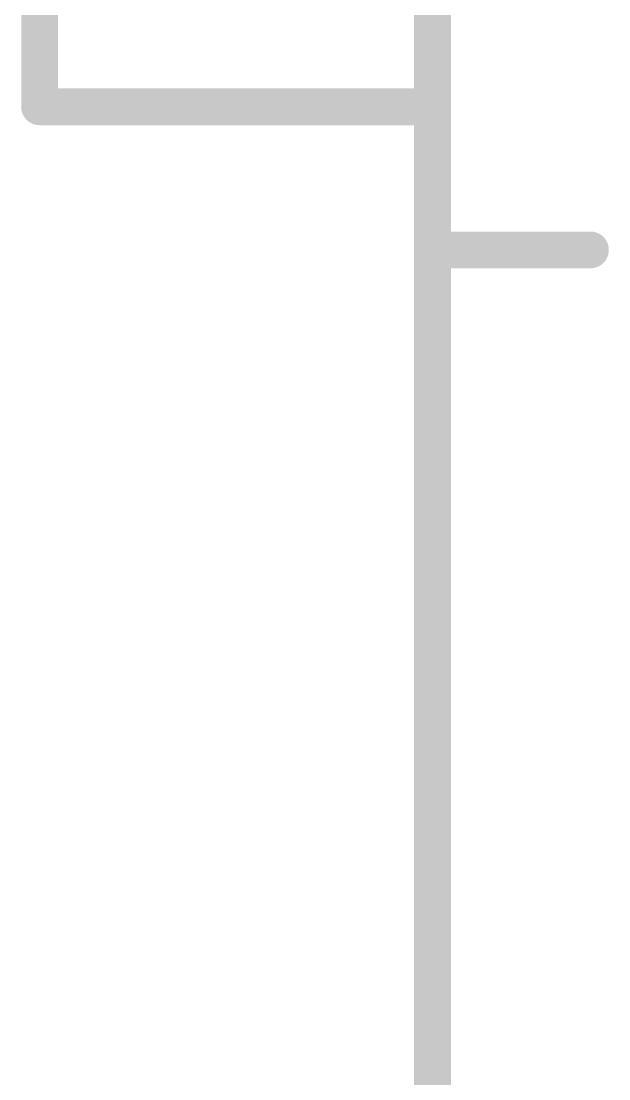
# Model space of a CAD drawing. Extents: x -3.8 to 20.4, y -21.6 to 37.
# Drawn here: x -2.84 to 1.22, y 10.09 to 17.41 of the extents above; entities that cross this region are included whole.
import ezdxf

# ---------------------------------------------------------------- set-up
doc = ezdxf.new("R2010")
doc.units = 0
for name, color, linetype in [('1', 12, 'CONTINUOUS'), ('16', 132, 'CONTINUOUS'), ('20', 53, 'CONTINUOUS'), ('51', 53, 'CONTINUOUS')]:
    doc.layers.add(name, color=color, linetype=linetype)

msp = doc.modelspace()

# ---------------------------------------------------------------- linework, layer by layer
at = {"layer": '1', "const_width": 0.2032}
msp.add_lwpolyline([(0, 0), (0, 36.83)], dxfattribs=at)
at = {"layer": '16', "const_width": 0.2032}
msp.add_lwpolyline([(0, 0), (0, 36.83)], dxfattribs=at)
at = {"layer": '20', "const_width": 0.254}
msp.add_lwpolyline([(0, 36.83), (0, 0)], dxfattribs=at)
at = {"layer": '51', "const_width": 0.254}
for points in [[(0, 22.4282), (0, 16.8148)], [(-2.7178, 21.6408), (-2.7178, 16.8148)], [(-2.7178, 16.8148), (0, 16.8148)], [(0, 16.8148), (0, 15.8242)], [(0, 15.8242), (1.0922, 15.8242)]]:
    msp.add_lwpolyline(points, dxfattribs=at)
at = {"layer": '51', "const_width": 0.127}
for points in [[(-2.7178, 16.8783, 1), (-2.7178, 16.7513)], [(0.0635, 16.8148, 1), (-0.0635, 16.8148)], [(0, 16.7513, 1), (0, 16.8783)], [(-2.7813, 16.8148, 1), (-2.6543, 16.8148)], [(-0.0635, 16.8148, 1), (0.0635, 16.8148)], [(0, 15.8877, 1), (0, 15.7607)], [(1.0922, 15.7607, 1), (1.0922, 15.8877)], [(-0.0635, 15.8242, 1), (0.0635, 15.8242)]]:
    msp.add_lwpolyline(points, format="xyb", dxfattribs=at)

doc.saveas('drawing.dxf')
